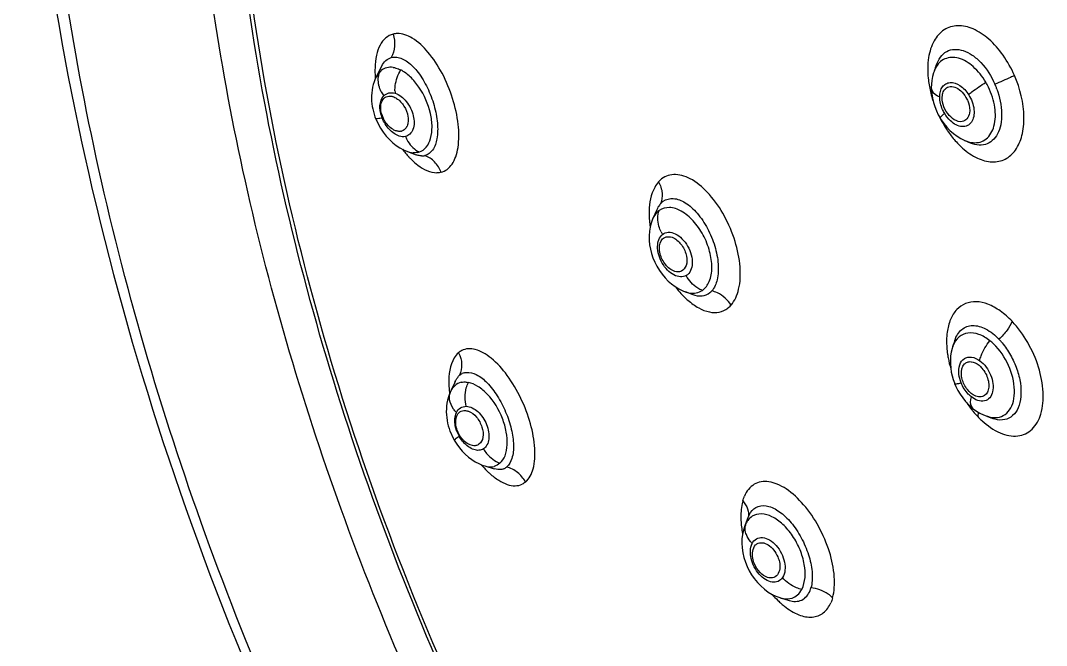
# Model space of a CAD drawing. Header units: millimetres. Extents: x 1241 to 1836, y -3 to 418.
# Drawn here: x 1621.68 to 1631.25, y 351.47 to 357.29 of the extents above; entities that cross this region are included whole.
import ezdxf

# ---------------------------------------------------------------- set-up
doc = ezdxf.new("R2010")
doc.units = ezdxf.units.MM
doc.header["$LTSCALE"] = 32.67
doc.layers.get('0').update_dxf_attribs({"linetype": 'CONTINUOUS'})
doc.layers.add('1', color=7, linetype='CONTINUOUS')

msp = doc.modelspace()

# ---------------------------------------------------------------- linework, layer by layer
at = {"color": 7, "linetype": 'Continuous'}
for p, q in [((1625.0046, 356.7848), (1624.9969, 356.7702)), ((1624.9977, 356.7707), (1624.9972, 356.7698)), ((1630.1817, 356.5674), (1630.191, 356.5278)), ((1624.9889, 356.3794), (1624.9929, 356.3697)), ((1630.2371, 356.4123), (1630.2537, 356.3831)), ((1630.447, 356.1919), (1630.4833, 356.1738)), ((1630.4821, 356.1743), (1630.4833, 356.1738)), ((1625.286, 356.0706), (1625.3661, 356.0405)), ((1627.6116, 355.5281), (1627.5726, 355.4406)), ((1627.8753, 354.7644), (1627.9466, 354.7378)), ((1627.8759, 354.7639), (1627.8766, 354.7636)), ((1630.3773, 354.2675), (1630.371, 354.2488)), ((1630.3711, 354.2485), (1630.3711, 354.2484)), ((1630.385, 354.2912), (1630.3773, 354.2675)), ((1630.3912, 354.3104), (1630.385, 354.2912)), ((1630.3891, 353.909), (1630.4015, 353.8802)), ((1625.6892, 353.8342), (1625.6889, 353.8336)), ((1625.6903, 353.8365), (1625.6892, 353.8342)), ((1630.6577, 353.6167), (1630.6842, 353.6061)), ((1630.6842, 353.6061), (1630.6843, 353.606)), ((1625.7144, 353.3951), (1625.7232, 353.3791)), ((1625.7232, 353.3791), (1625.7465, 353.3418)), ((1625.9231, 353.3289), (1625.9166, 353.3279)), ((1626.0064, 353.1399), (1626.0952, 353.1126)), ((1628.4648, 352.6642), (1628.4332, 352.5813)), ((1628.4196, 352.5402), (1628.4111, 352.5017)), ((1628.4327, 352.5803), (1628.4196, 352.5402)), ((1628.4329, 352.5807), (1628.4327, 352.5803)), ((1628.4431, 352.6036), (1628.4329, 352.5807)), ((1628.4547, 352.2012), (1628.4734, 352.1631)), ((1628.7622, 351.9109), (1628.7638, 351.9104)), ((1628.7648, 351.9105), (1628.8457, 351.8856))]:
    msp.add_line(p, q, dxfattribs=at)
for points in [[(1625.0456, 356.8669), (1625.0379, 356.8509), (1625.0267, 356.8282), (1625.0155, 356.8061), (1625.0046, 356.7848)], [(1630.1976, 356.8178), (1630.193, 356.8045), (1630.183, 356.7685), (1630.1764, 356.7335), (1630.1727, 356.6992), (1630.1717, 356.6653)], [(1630.2184, 356.876), (1630.2149, 356.8665), (1630.2091, 356.8501), (1630.2033, 356.834), (1630.1975, 356.8181)], [(1624.9755, 356.7212), (1624.967, 356.695), (1624.9605, 356.6689), (1624.9557, 356.6426), (1624.9526, 356.6163), (1624.951, 356.5904), (1624.9508, 356.5651), (1624.9518, 356.5404), (1624.9541, 356.5157), (1624.9577, 356.4912), (1624.9624, 356.467), (1624.9682, 356.4427), (1624.9751, 356.4185), (1624.9831, 356.3949), (1624.9889, 356.3794)], [(1624.9972, 356.7698), (1624.9861, 356.7472), (1624.9755, 356.7212)], [(1630.1717, 356.6653), (1630.1722, 356.6472), (1630.1754, 356.6075), (1630.1817, 356.5674)], [(1630.191, 356.5278), (1630.2034, 356.4886), (1630.2189, 356.4497), (1630.2371, 356.4123)], [(1624.9929, 356.3697), (1625.0119, 356.3285), (1625.034, 356.2887)], [(1630.2537, 356.3831), (1630.2648, 356.3655), (1630.2886, 356.3321)], [(1625.034, 356.2887), (1625.0593, 356.2505), (1625.0873, 356.2147)], [(1630.2886, 356.3321), (1630.316, 356.2989), (1630.3458, 356.2679), (1630.3778, 356.2393), (1630.4122, 356.2135), (1630.447, 356.1919)], [(1625.0873, 356.2147), (1625.1173, 356.1821), (1625.1488, 356.1529), (1625.1813, 356.1273), (1625.2145, 356.1053), (1625.2489, 356.0866), (1625.2861, 356.0706)], [(1630.4817, 356.1744), (1630.492, 356.1698), (1630.505, 356.1638), (1630.5193, 356.1571)], [(1627.5726, 355.4406), (1627.559, 355.4032), (1627.5495, 355.3664), (1627.5431, 355.3267), (1627.5402, 355.2843), (1627.5408, 355.2416), (1627.5447, 355.2006), (1627.5517, 355.1605), (1627.5619, 355.1207), (1627.5755, 355.0806), (1627.5926, 355.0404)], [(1627.5926, 355.0404), (1627.613, 355.0008), (1627.6364, 354.9622), (1627.6621, 354.9261), (1627.6895, 354.8931), (1627.7184, 354.8634), (1627.7493, 354.8366), (1627.782, 354.8126), (1627.817, 354.7913), (1627.8533, 354.7732), (1627.8766, 354.7636)], [(1630.3711, 354.2485), (1630.3668, 354.2349), (1630.3582, 354.2011), (1630.3525, 354.1654), (1630.3496, 354.1288), (1630.3497, 354.0909), (1630.3527, 354.052), (1630.3584, 354.0143), (1630.3663, 353.9788), (1630.376, 353.9451), (1630.3872, 353.9138), (1630.3891, 353.909)], [(1625.7312, 353.9268), (1625.725, 353.9126), (1625.7148, 353.8897), (1625.7047, 353.8677), (1625.6949, 353.8467), (1625.6888, 353.8342)], [(1630.4015, 353.8802), (1630.4202, 353.8431), (1630.4416, 353.8071), (1630.465, 353.7733), (1630.4906, 353.7417)], [(1625.6889, 353.8336), (1625.6786, 353.8103), (1625.6686, 353.7823), (1625.6607, 353.754), (1625.6548, 353.7258)], [(1625.6548, 353.7258), (1625.651, 353.698), (1625.6489, 353.6705), (1625.6486, 353.6432), (1625.6498, 353.6161), (1625.6523, 353.5896), (1625.6562, 353.5637), (1625.6612, 353.5382), (1625.6674, 353.5133), (1625.6746, 353.4889), (1625.683, 353.465), (1625.6925, 353.4412), (1625.703, 353.4178), (1625.7144, 353.3951)], [(1630.4906, 353.7417), (1630.5186, 353.7121), (1630.5482, 353.6853), (1630.5636, 353.6729)], [(1630.5636, 353.6729), (1630.5943, 353.6511), (1630.6254, 353.6326), (1630.6577, 353.6167)], [(1630.6841, 353.6053), (1630.6969, 353.6005), (1630.7123, 353.5945), (1630.7282, 353.5882), (1630.7323, 353.5865)], [(1625.7465, 353.3418), (1625.7706, 353.3086), (1625.7971, 353.2773), (1625.8254, 353.2483), (1625.8555, 353.222), (1625.8869, 353.1985), (1625.919, 353.1783), (1625.9514, 353.1614), (1625.9839, 353.1476), (1626.0064, 353.1399)], [(1628.4111, 352.5017), (1628.4061, 352.4612), (1628.4049, 352.4187), (1628.4076, 352.3753), (1628.4143, 352.3305), (1628.4249, 352.2846), (1628.4386, 352.2413), (1628.4547, 352.2012)], [(1628.4734, 352.1631), (1628.4951, 352.1261), (1628.5206, 352.0895), (1628.5498, 352.0537), (1628.5815, 352.0205), (1628.615, 351.9907), (1628.6504, 351.9644), (1628.6863, 351.9427), (1628.722, 351.9255), (1628.7579, 351.9123), (1628.7622, 351.9109)]]:
    msp.add_lwpolyline(points, dxfattribs=at)
for centre, radius, start, end in [((1625.8419, 356.8239), 0.8586, 178.32697, 182.2416), ((1625.1685, 356.7468), 0.154, 153.34161, 159.99963), ((1625.1404, 356.7018), 0.1581, 128.37801, 133.84061), ((1630.4488, 356.726), 0.2675, 153.60926, 159.9124), ((1625.9472, 356.8275), 0.964, 182.20991, 184.66156), ((1625.3181, 356.767), 0.3097, 206.88802, 215.03767), ((1625.4751, 356.6409), 0.3052, 180.78995, 185.22928), ((1631.236, 356.8786), 1.1011, 193.0962, 196.49354), ((1630.1355, 356.3977), 0.6311, 25.59604, 30.34157), ((1630.0993, 356.4032), 0.7282, 22.28373, 23.77931), ((1630.1188, 356.4091), 0.708, 20.15847, 22.44049), ((1631.2639, 356.8866), 1.13, 196.48075, 197.50264), ((1625.3339, 356.4965), 0.3052, 196.30323, 201.67939), ((1631.2273, 356.8771), 1.0924, 206.33656, 209.33934), ((1631.2086, 356.8665), 1.0709, 209.33527, 212.18191), ((1625.2107, 356.3371), 0.0786, 279.57914, 285.55807), ((1631.0184, 356.7188), 0.8297, 221.34835, 225.49882), ((1626.0087, 356.6748), 0.9654, 217.20455, 219.90515), ((1625.9298, 356.6085), 0.8624, 219.89183, 223.15365), ((1625.35, 356.2199), 0.1618, 263.45116, 266.11445), ((1625.3507, 356.1998), 0.1415, 283.23829, 289.18239), ((1630.9623, 356.662), 0.7499, 225.52047, 228.35626), ((1625.8604, 356.5438), 0.7676, 223.16995, 225.51532), ((1627.7545, 355.4908), 0.1424, 125.16157, 127.65776), ((1628.3134, 355.4944), 0.774, 178.28231, 182.64148), ((1628.4474, 355.5004), 0.9081, 182.62538, 186.55461), ((1628.5383, 355.5101), 0.9995, 186.51619, 188.22087), ((1627.9366, 355.4667), 0.3192, 206.86601, 211.81743), ((1628.5855, 355.4267), 1.011, 217.52897, 219.30624), ((1628.5189, 355.3714), 0.9244, 219.26934, 223.46344), ((1628.4344, 355.2915), 0.8081, 223.46747, 227.23798), ((1627.9714, 355.015), 0.2686, 249.34821, 251.4849), ((1628.3818, 355.2352), 0.7311, 227.27338, 228.85468), ((1631.1869, 354.3071), 0.8727, 184.24857, 188.2895), ((1630.6232, 354.1633), 0.266, 158.47994, 161.34391), ((1630.428, 353.9417), 0.4668, 45.77091, 51.51852), ((1630.3791, 353.9145), 0.5871, 42.09287, 43.8024), ((1630.3703, 353.9041), 0.6007, 39.74184, 42.26101), ((1625.8497, 353.8983), 0.1155, 107.7408, 118.13646), ((1626.5211, 353.9302), 0.8491, 181.44483, 185.41353), ((1626.6461, 353.9413), 0.9746, 185.36788, 187.4754), ((1625.8785, 353.7412), 0.2109, 148.67176, 153.14915), ((1631.4, 354.3342), 1.0828, 213.97678, 218.33035), ((1631.3538, 354.2983), 1.0243, 218.35943, 219.14389), ((1631.3429, 354.2894), 1.0103, 219.14503, 219.4239), ((1631.2624, 354.2269), 0.9084, 219.602, 223.61872), ((1631.202, 354.1697), 0.8252, 223.64033, 227.07437), ((1631.1787, 354.1451), 0.7913, 227.09409, 227.57689), ((1626.0494, 353.5769), 0.3234, 199.76728, 209.87707), ((1626.0781, 353.5938), 0.3567, 209.93158, 211.09184), ((1626.5699, 353.6415), 0.7708, 225.45962, 228.07929), ((1629.0666, 352.6654), 0.6709, 175.8928, 180.53015), ((1629.1687, 352.6664), 0.773, 180.53404, 184.83078), ((1628.331, 352.6904), 0.1356, 344.403, 347.30823), ((1628.6821, 352.582), 0.2323, 156.57135, 159.29197), ((1628.6694, 352.5874), 0.2183, 154.69229, 156.55948), ((1629.2794, 352.6756), 0.8841, 184.81805, 188.80164), ((1629.3551, 352.6868), 0.9606, 188.77151, 190.80956), ((1628.5604, 352.5605), 0.125, 159.84005, 169.03481), ((1628.7107, 352.6183), 0.291, 218.85623, 223.96489), ((1629.3954, 352.5599), 0.9397, 221.25501, 225.76625), ((1629.3212, 352.4841), 0.8336, 225.78434, 229.08782), ((1629.2667, 352.4213), 0.7505, 229.09637, 231.81196)]:
    msp.add_arc(centre, radius, start, end, dxfattribs=at)
for points, knots in [([(1627.98, 347.0014), (1627.2445, 348.0762), (1625.9408, 350.3358), (1624.5296, 353.9252), (1623.7202, 357.5566), (1623.5571, 361.0376), (1623.9856, 363.7393), (1624.6799, 365.6309), (1625.3433, 366.8633), (1626.1546, 367.9279), (1627.1039, 368.8086), (1628.1771, 369.4906), (1628.9601, 369.8037), (1629.3615, 369.9237)], [0, 0, 0, 0, 0.149313, 0.297754, 0.440615, 0.573927, 0.695156, 0.751168, 0.8043, 0.855006, 0.90395, 0.951969, 1, 1, 1, 1]), ([(1627.9548, 346.9846), (1627.2576, 348.005), (1626.0119, 350.1459), (1624.6276, 353.5461), (1623.7763, 357.0048), (1623.5007, 360.3638), (1623.8188, 363.472), (1624.6016, 365.7932), (1625.5279, 367.3541), (1626.3418, 368.3476), (1627.2803, 369.1738), (1627.9833, 369.6057), (1628.3473, 369.788)], [0, 0, 0, 0, 0.146252, 0.291949, 0.433066, 0.566147, 0.688836, 0.800474, 0.852683, 0.902938, 0.951816, 1, 1, 1, 1]), ([(1630.9478, 356.7784), (1630.9185, 356.8444), (1630.8504, 356.9671), (1630.7201, 357.118), (1630.5742, 357.2177), (1630.4229, 357.256), (1630.2821, 357.2146), (1630.1849, 357.0989), (1630.1368, 356.9381), (1630.1363, 356.818), (1630.1427, 356.7543)], [0, 0, 0, 0, 0.158685, 0.306021, 0.434033, 0.54164, 0.637663, 0.739361, 0.859388, 1, 1, 1, 1]), ([(1625.1515, 357.1645), (1625.1271, 357.1579), (1625.0779, 357.1317), (1625.0247, 357.0601), (1624.9924, 356.9624), (1624.9849, 356.8888), (1624.9837, 356.849)], [0, 0, 0, 0, 0.199389, 0.421274, 0.686167, 1, 1, 1, 1]), ([(1625.1515, 357.1645), (1625.1638, 357.1287), (1625.1742, 357.0528), (1625.1532, 356.9786), (1625.1354, 356.9468)], [0, 0, 0, 0, 0.509281, 1, 1, 1, 1]), ([(1625.5996, 355.8768), (1625.6197, 355.8822), (1625.6597, 355.9017), (1625.7069, 355.9537), (1625.7406, 356.025), (1625.7692, 356.1493), (1625.7657, 356.3349), (1625.7137, 356.5689), (1625.6189, 356.798), (1625.4927, 356.9923), (1625.3522, 357.1276), (1625.2386, 357.1717), (1625.1897, 357.1699)], [0, 0, 0, 0, 0.039149, 0.081396, 0.129886, 0.186079, 0.320203, 0.475, 0.635478, 0.784679, 0.90783, 1, 1, 1, 1]), ([(1630.2184, 356.8761), (1630.2358, 356.9265), (1630.2847, 357.001), (1630.3908, 357.0285), (1630.4749, 357.014), (1630.5595, 356.9698), (1630.6706, 356.8716), (1630.7334, 356.7704), (1630.7657, 356.6968)], [0, 0, 0, 0, 0.211089, 0.309928, 0.417604, 0.541188, 0.682523, 1, 1, 1, 1]), ([(1625.046, 356.8667), (1625.0555, 356.886), (1625.0794, 356.9208), (1625.1167, 356.9416), (1625.1354, 356.9468)], [0, 0, 0, 0, 0.526036, 1, 1, 1, 1]), ([(1625.1859, 356.9506), (1625.2217, 356.9458), (1625.2993, 356.9061), (1625.3956, 356.8043), (1625.4774, 356.6635), (1625.5383, 356.5037), (1625.57, 356.3428), (1625.5692, 356.1997), (1625.5338, 356.0866), (1625.4769, 356.04), (1625.4484, 356.0329)], [0, 0, 0, 0, 0.097829, 0.225646, 0.376796, 0.535781, 0.687437, 0.818514, 0.920481, 1, 1, 1, 1]), ([(1630.6802, 356.7165), (1630.6484, 356.7703), (1630.5756, 356.8613), (1630.4401, 356.9503), (1630.3148, 356.9503), (1630.2433, 356.9006), (1630.2191, 356.8647), (1630.2092, 356.8449)], [0, 0, 0, 0, 0.312371, 0.575611, 0.787335, 0.889571, 1, 1, 1, 1]), ([(1625.0309, 356.8158), (1625.0277, 356.8127), (1625.0148, 356.7992), (1625.0043, 356.7834), (1624.9975, 356.7708)], [0, 0, 0, 0, 0.238996, 1, 1, 1, 1]), ([(1625.1699, 356.6366), (1625.1696, 356.6532), (1625.1739, 356.7209), (1625.1969, 356.7874), (1625.2234, 356.8311)], [0, 0, 0, 0, 0.245024, 1, 1, 1, 1]), ([(1625.3972, 356.0662), (1625.422, 356.0749), (1625.4707, 356.11), (1625.5083, 356.198), (1625.5204, 356.3068), (1625.4979, 356.474), (1625.4267, 356.637), (1625.3188, 356.7661), (1625.2557, 356.8144), (1625.2234, 356.8311)], [0, 0, 0, 0, 0.086833, 0.186992, 0.307609, 0.445679, 0.741163, 0.879836, 1, 1, 1, 1]), ([(1625.02, 356.6857), (1625.0175, 356.6958), (1625.0108, 356.7334), (1625.0143, 356.7732), (1625.0238, 356.7994)], [0, 0, 0, 0, 0.269764, 1, 1, 1, 1]), ([(1630.464, 356.1016), (1630.5056, 356.0647), (1630.591, 356.0049), (1630.7328, 355.9639), (1630.8679, 355.9892), (1630.9684, 356.085), (1631.0269, 356.2251), (1631.0487, 356.4657), (1631.001, 356.6567), (1630.9478, 356.7784)], [0, 0, 0, 0, 0.130703, 0.241085, 0.338387, 0.438162, 0.553405, 0.68815, 1, 1, 1, 1]), ([(1630.9478, 356.7784), (1630.9359, 356.7728), (1630.8754, 356.7451), (1630.8146, 356.7182), (1630.7657, 356.6968)], [0, 0, 0, 0, 0.197211, 1, 1, 1, 1]), ([(1630.1717, 356.6653), (1630.1718, 356.657), (1630.1819, 356.6166), (1630.2215, 356.5924), (1630.2509, 356.5795)], [0, 0, 0, 0, 0.204816, 1, 1, 1, 1]), ([(1630.2509, 356.5795), (1630.2507, 356.5969), (1630.2546, 356.63), (1630.2733, 356.6737), (1630.3053, 356.7045), (1630.3643, 356.7207), (1630.4501, 356.6885), (1630.4981, 356.6338), (1630.5196, 356.6005)], [0, 0, 0, 0, 0.132747, 0.249871, 0.354708, 0.458687, 0.69888, 1, 1, 1, 1]), ([(1630.2753, 356.5969), (1630.2762, 356.6028), (1630.281, 356.6244), (1630.292, 356.645), (1630.3035, 356.6563)], [0, 0, 0, 0, 0.272937, 1, 1, 1, 1]), ([(1630.3035, 356.6563), (1630.3154, 356.668), (1630.3517, 356.6836), (1630.4116, 356.6669), (1630.4654, 356.623), (1630.4932, 356.5814), (1630.5045, 356.5581)], [0, 0, 0, 0, 0.196653, 0.421922, 0.695454, 1, 1, 1, 1]), ([(1630.7834, 356.653), (1630.8104, 356.5798), (1630.8333, 356.4669), (1630.8242, 356.3237), (1630.7947, 356.2362), (1630.7455, 356.1698), (1630.6526, 356.116), (1630.5671, 356.1345), (1630.5194, 356.1572)], [0, 0, 0, 0, 0.316924, 0.456813, 0.579187, 0.68683, 0.785352, 1, 1, 1, 1]), ([(1630.5196, 356.6005), (1630.5298, 356.6093), (1630.5812, 356.6507), (1630.6359, 356.6881), (1630.6802, 356.7165)], [0, 0, 0, 0, 0.203254, 1, 1, 1, 1]), ([(1630.5614, 356.1532), (1630.5832, 356.1514), (1630.6271, 356.1546), (1630.7092, 356.1958), (1630.7723, 356.3156), (1630.7729, 356.4897), (1630.7336, 356.6104), (1630.7047, 356.6704)], [0, 0, 0, 0, 0.102137, 0.200946, 0.417112, 0.688795, 1, 1, 1, 1]), ([(1625.0309, 356.4627), (1625.0296, 356.4753), (1625.0284, 356.5192), (1625.0424, 356.5665), (1625.0645, 356.5891)], [0, 0, 0, 0, 0.286431, 1, 1, 1, 1]), ([(1625.037, 356.4766), (1625.0369, 356.4857), (1625.0384, 356.5174), (1625.0507, 356.5503), (1625.0672, 356.5662)], [0, 0, 0, 0, 0.283475, 1, 1, 1, 1]), ([(1625.0645, 356.5892), (1625.0773, 356.6022), (1625.1123, 356.6225), (1625.1523, 356.6189), (1625.1711, 356.613)], [0, 0, 0, 0, 0.480952, 1, 1, 1, 1]), ([(1625.1398, 356.585), (1625.1435, 356.5842), (1625.1592, 356.58), (1625.1739, 356.5727), (1625.1843, 356.566)], [0, 0, 0, 0, 0.234864, 1, 1, 1, 1]), ([(1625.1711, 356.613), (1625.2123, 356.6002), (1625.2879, 356.5375), (1625.3394, 356.4315), (1625.3511, 356.3394), (1625.3423, 356.2789), (1625.3142, 356.2313), (1625.2832, 356.2148), (1625.2677, 356.2111)], [0, 0, 0, 0, 0.25625, 0.547795, 0.683284, 0.802722, 0.905288, 1, 1, 1, 1]), ([(1625.1843, 356.566), (1625.2124, 356.5482), (1625.2599, 356.4959), (1625.2915, 356.4157), (1625.2947, 356.3505), (1625.2854, 356.3088), (1625.2644, 356.2763), (1625.2427, 356.2644), (1625.2317, 356.2613)], [0, 0, 0, 0, 0.273588, 0.560573, 0.690927, 0.805886, 0.906294, 1, 1, 1, 1]), ([(1630.2967, 356.4245), (1630.2894, 356.4366), (1630.2647, 356.4848), (1630.2512, 356.5394), (1630.2509, 356.5795)], [0, 0, 0, 0, 0.260446, 1, 1, 1, 1]), ([(1630.4605, 356.3497), (1630.4099, 356.3414), (1630.3266, 356.4051), (1630.2789, 356.5044), (1630.2707, 356.568), (1630.2753, 356.5969)], [0, 0, 0, 0, 0.455184, 0.740491, 1, 1, 1, 1]), ([(1630.5196, 356.6005), (1630.5464, 356.559), (1630.5727, 356.4892), (1630.5711, 356.3984), (1630.5509, 356.3434), (1630.5105, 356.3069), (1630.4563, 356.2988), (1630.3998, 356.3171), (1630.3663, 356.3423), (1630.3501, 356.3576)], [0, 0, 0, 0, 0.30041, 0.433018, 0.547015, 0.647213, 0.748577, 0.86467, 1, 1, 1, 1]), ([(1630.5045, 356.5581), (1630.5097, 356.5475), (1630.5262, 356.5067), (1630.5329, 356.4609), (1630.5278, 356.429)], [0, 0, 0, 0, 0.267949, 1, 1, 1, 1]), ([(1625.0794, 356.3471), (1625.073, 356.3571), (1625.0506, 356.3969), (1625.0377, 356.4428), (1625.037, 356.4766)], [0, 0, 0, 0, 0.259336, 1, 1, 1, 1]), ([(1625.0504, 356.3837), (1625.0362, 356.3803), (1625.0172, 356.3763), (1624.9971, 356.375), (1624.9898, 356.3774), (1624.9889, 356.3794)], [0, 0, 0, 0, 0.69405, 0.896573, 1, 1, 1, 1]), ([(1625.2677, 356.2111), (1625.2485, 356.2065), (1625.2092, 356.2105), (1625.159, 356.238), (1625.0989, 356.2902), (1625.0659, 356.3446), (1625.0504, 356.3837)], [0, 0, 0, 0, 0.199705, 0.376731, 0.573897, 1, 1, 1, 1]), ([(1625.1903, 356.2605), (1625.1801, 356.2626), (1625.1351, 356.2796), (1625.0997, 356.316), (1625.0794, 356.3471)], [0, 0, 0, 0, 0.220345, 1, 1, 1, 1]), ([(1630.2537, 356.3831), (1630.2528, 356.3846), (1630.2567, 356.3909), (1630.2645, 356.3985), (1630.2789, 356.411), (1630.2902, 356.4196), (1630.2967, 356.4245)], [0, 0, 0, 0, 0.087236, 0.286171, 0.596451, 1, 1, 1, 1]), ([(1630.5278, 356.429), (1630.5248, 356.4097), (1630.5118, 356.3731), (1630.4773, 356.3525), (1630.4605, 356.3497)], [0, 0, 0, 0, 0.53437, 1, 1, 1, 1]), ([(1630.3022, 356.2961), (1630.3093, 356.2848), (1630.3379, 356.2412), (1630.3699, 356.1998), (1630.3956, 356.1706)], [0, 0, 0, 0, 0.255586, 1, 1, 1, 1]), ([(1625.2677, 356.2111), (1625.2741, 356.1949), (1625.3028, 356.136), (1625.3531, 356.0855), (1625.3972, 356.0662)], [0, 0, 0, 0, 0.266257, 1, 1, 1, 1]), ([(1630.4833, 356.174), (1630.4898, 356.1711), (1630.5149, 356.1612), (1630.5416, 356.1549), (1630.5614, 356.1532)], [0, 0, 0, 0, 0.263294, 1, 1, 1, 1]), ([(1625.3226, 355.9962), (1625.3419, 355.9772), (1625.4091, 355.9178), (1625.4973, 355.8725), (1625.561, 355.8719)], [0, 0, 0, 0, 0.298171, 1, 1, 1, 1]), ([(1625.417, 356.0298), (1625.4129, 356.03), (1625.3956, 356.0314), (1625.3786, 356.0361), (1625.3662, 356.0407)], [0, 0, 0, 0, 0.236762, 1, 1, 1, 1]), ([(1625.5996, 355.8768), (1625.5866, 355.9126), (1625.547, 355.9782), (1625.4826, 356.0211), (1625.4484, 356.0329)], [0, 0, 0, 0, 0.513256, 1, 1, 1, 1]), ([(1627.6269, 355.7868), (1627.6134, 355.7712), (1627.5598, 355.6913), (1627.5421, 355.5923), (1627.5398, 355.5176)], [0, 0, 0, 0, 0.216377, 1, 1, 1, 1]), ([(1627.6269, 355.7868), (1627.6453, 355.7552), (1627.6697, 355.6871), (1627.6599, 355.6141), (1627.6463, 355.5836)], [0, 0, 0, 0, 0.522444, 1, 1, 1, 1]), ([(1628.3042, 354.6381), (1628.34, 354.6796), (1628.39, 354.7996), (1628.3959, 355.007), (1628.3481, 355.2398), (1628.2514, 355.4697), (1628.1172, 355.666), (1627.9817, 355.7899), (1627.8681, 355.8439), (1627.79, 355.8597), (1627.717, 355.8511), (1627.6749, 355.829), (1627.6568, 355.8151)], [0, 0, 0, 0, 0.100949, 0.228818, 0.378004, 0.535258, 0.684869, 0.813212, 0.867161, 0.914707, 0.957919, 1, 1, 1, 1]), ([(1627.6461, 355.5837), (1627.6427, 355.5798), (1627.6289, 355.5628), (1627.6182, 355.5434), (1627.6116, 355.5281)], [0, 0, 0, 0, 0.237448, 1, 1, 1, 1]), ([(1627.6724, 355.6073), (1627.6988, 355.6258), (1627.7746, 355.6435), (1627.8899, 355.5939), (1627.9971, 355.4933), (1628.0909, 355.354), (1628.1571, 355.1923), (1628.1896, 355.0292), (1628.1839, 354.8846), (1628.1496, 354.8003), (1628.1241, 354.7715)], [0, 0, 0, 0, 0.084498, 0.186691, 0.316469, 0.46655, 0.623539, 0.772095, 0.899226, 1, 1, 1, 1]), ([(1627.6111, 355.5), (1627.6073, 355.496), (1627.5923, 355.4788), (1627.5806, 355.4589), (1627.5737, 355.443)], [0, 0, 0, 0, 0.239924, 1, 1, 1, 1]), ([(1627.6519, 355.3225), (1627.6436, 355.3388), (1627.6182, 355.4012), (1627.6162, 355.4757), (1627.6352, 355.521)], [0, 0, 0, 0, 0.271767, 1, 1, 1, 1]), ([(1628.0369, 354.7761), (1628.0654, 354.7963), (1628.1138, 354.864), (1628.132, 354.9951), (1628.1097, 355.1444), (1628.0496, 355.294), (1627.9594, 355.4236), (1627.852, 355.5157), (1627.7366, 355.5594), (1627.6618, 355.5398), (1627.6352, 355.521)], [0, 0, 0, 0, 0.097957, 0.219636, 0.362455, 0.516798, 0.667423, 0.800389, 0.908842, 1, 1, 1, 1]), ([(1627.8855, 354.9135), (1627.8695, 354.9048), (1627.8284, 354.8972), (1627.7657, 354.9182), (1627.7077, 354.965), (1627.6593, 355.0299), (1627.6278, 355.1061), (1627.6115, 355.1986), (1627.6339, 355.2728), (1627.6654, 355.2984)], [0, 0, 0, 0, 0.098101, 0.211385, 0.345153, 0.492495, 0.642159, 0.781992, 1, 1, 1, 1]), ([(1627.6654, 355.2984), (1627.6803, 355.3103), (1627.7222, 355.324), (1627.7894, 355.306), (1627.8512, 355.2582), (1627.9031, 355.1903), (1627.9352, 355.1091), (1627.9505, 355.0129), (1627.9219, 354.934), (1627.8855, 354.9135)], [0, 0, 0, 0, 0.09808, 0.210041, 0.3441, 0.49337, 0.64513, 0.785638, 1, 1, 1, 1]), ([(1627.6397, 355.1318), (1627.6374, 355.1441), (1627.6328, 355.1863), (1627.644, 355.2342), (1627.6657, 355.2555)], [0, 0, 0, 0, 0.290995, 1, 1, 1, 1]), ([(1627.7125, 355.2767), (1627.7309, 355.2782), (1627.7848, 355.2638), (1627.8518, 355.1981), (1627.8817, 355.1303), (1627.8886, 355.0935)], [0, 0, 0, 0, 0.204695, 0.585684, 1, 1, 1, 1]), ([(1627.8224, 354.9493), (1627.804, 354.9463), (1627.748, 354.9579), (1627.6781, 355.0244), (1627.6469, 355.0938), (1627.6397, 355.1318)], [0, 0, 0, 0, 0.201906, 0.582102, 1, 1, 1, 1]), ([(1627.8886, 355.0935), (1627.894, 355.0651), (1627.8963, 355.0114), (1627.8622, 354.9647), (1627.8418, 354.9553)], [0, 0, 0, 0, 0.562304, 1, 1, 1, 1]), ([(1628.0369, 354.7761), (1628.0216, 354.7816), (1627.9593, 354.812), (1627.9105, 354.867), (1627.8855, 354.9135)], [0, 0, 0, 0, 0.234628, 1, 1, 1, 1]), ([(1627.8861, 354.7603), (1627.894, 354.7577), (1627.9242, 354.7491), (1627.9568, 354.7476), (1627.9794, 354.752)], [0, 0, 0, 0, 0.267578, 1, 1, 1, 1]), ([(1627.9466, 354.7378), (1627.9742, 354.7274), (1628.0317, 354.7164), (1628.0873, 354.7388), (1628.1078, 354.7557)], [0, 0, 0, 0, 0.526506, 1, 1, 1, 1]), ([(1628.3042, 354.6381), (1628.2744, 354.6871), (1628.2137, 354.7416), (1628.142, 354.7672), (1628.1241, 354.7715)], [0, 0, 0, 0, 0.756033, 1, 1, 1, 1]), ([(1627.9008, 354.6847), (1627.9322, 354.6573), (1627.9951, 354.6112), (1628.0966, 354.57), (1628.1944, 354.567), (1628.2507, 354.5927), (1628.274, 354.6098)], [0, 0, 0, 0, 0.304694, 0.564844, 0.789043, 1, 1, 1, 1]), ([(1630.9253, 354.4878), (1630.8913, 354.523), (1630.8217, 354.5848), (1630.7079, 354.6499), (1630.5946, 354.677), (1630.4889, 354.6606), (1630.4024, 354.5998), (1630.3436, 354.5031), (1630.3141, 354.3798), (1630.3131, 354.2899), (1630.3166, 354.2424)], [0, 0, 0, 0, 0.152458, 0.287454, 0.40405, 0.507904, 0.61006, 0.722349, 0.852028, 1, 1, 1, 1]), ([(1630.3912, 354.3104), (1630.4033, 354.3483), (1630.4348, 354.4018), (1630.5015, 354.4414), (1630.5803, 354.4561), (1630.693, 354.4195), (1630.7667, 354.3586), (1630.8029, 354.3208)], [0, 0, 0, 0, 0.233397, 0.338699, 0.446526, 0.693625, 1, 1, 1, 1]), ([(1630.6449, 353.561), (1630.6952, 353.515), (1630.797, 353.4417), (1630.9492, 353.4069), (1631.0521, 353.436), (1631.1391, 353.4967), (1631.2108, 353.6341), (1631.2232, 353.8385), (1631.1795, 354.0675), (1631.0794, 354.2927), (1630.9817, 354.4287), (1630.9253, 354.4878)], [0, 0, 0, 0, 0.126199, 0.228666, 0.274543, 0.320234, 0.421456, 0.547262, 0.69348, 0.848906, 1, 1, 1, 1]), ([(1630.9253, 354.4878), (1630.9142, 354.4579), (1630.8775, 354.3978), (1630.8306, 354.3463), (1630.8029, 354.3208)], [0, 0, 0, 0, 0.458515, 1, 1, 1, 1]), ([(1630.7185, 354.3072), (1630.6871, 354.3319), (1630.6228, 354.3699), (1630.5165, 354.389), (1630.4229, 354.3473), (1630.3877, 354.2913), (1630.3757, 354.2609)], [0, 0, 0, 0, 0.29319, 0.53915, 0.760393, 1, 1, 1, 1]), ([(1626.387, 352.9899), (1626.4225, 353.0208), (1626.4741, 353.1267), (1626.4809, 353.3166), (1626.4391, 353.5404), (1626.3511, 353.7713), (1626.2284, 353.9797), (1626.1037, 354.1214), (1625.997, 354.1957), (1625.9238, 354.2274), (1625.8541, 354.2361), (1625.8114, 354.2245), (1625.7934, 354.2151)], [0, 0, 0, 0, 0.089018, 0.208987, 0.35615, 0.516769, 0.674193, 0.811923, 0.869528, 0.91902, 0.961501, 1, 1, 1, 1]), ([(1630.6235, 354.1207), (1630.6266, 354.1361), (1630.6464, 354.2036), (1630.6838, 354.2652), (1630.7185, 354.3072)], [0, 0, 0, 0, 0.223441, 1, 1, 1, 1]), ([(1630.7688, 353.5904), (1630.7945, 353.5909), (1630.8473, 353.6039), (1630.9081, 353.6622), (1630.9434, 353.7468), (1630.9548, 353.891), (1630.9046, 354.0842), (1630.812, 354.22), (1630.7537, 354.2762)], [0, 0, 0, 0, 0.093321, 0.187642, 0.294761, 0.418818, 0.706119, 1, 1, 1, 1]), ([(1630.8322, 354.2881), (1630.862, 354.2524), (1630.9144, 354.1735), (1630.9721, 354.0458), (1631.0068, 353.9147), (1631.0109, 353.7912), (1630.9913, 353.6843), (1630.9374, 353.6044), (1630.8563, 353.5627), (1630.7966, 353.5673), (1630.7679, 353.5747)], [0, 0, 0, 0, 0.152997, 0.309411, 0.459791, 0.596095, 0.713405, 0.811751, 0.902445, 1, 1, 1, 1]), ([(1625.7626, 354.1941), (1625.747, 354.1805), (1625.682, 354.0999), (1625.6704, 353.9898), (1625.6723, 353.9088)], [0, 0, 0, 0, 0.203553, 1, 1, 1, 1]), ([(1625.7626, 354.1941), (1625.7794, 354.1613), (1625.8, 354.0901), (1625.7873, 354.0163), (1625.7728, 353.9846)], [0, 0, 0, 0, 0.514678, 1, 1, 1, 1]), ([(1630.3233, 354.1813), (1630.325, 354.1699), (1630.3326, 354.1235), (1630.3436, 354.0777), (1630.3536, 354.0436)], [0, 0, 0, 0, 0.244659, 1, 1, 1, 1]), ([(1630.4299, 353.9947), (1630.4268, 354.0239), (1630.4283, 354.0786), (1630.4737, 354.1475), (1630.5539, 354.1613), (1630.601, 354.1369), (1630.6235, 354.1207)], [0, 0, 0, 0, 0.283208, 0.512475, 0.732355, 1, 1, 1, 1]), ([(1630.4594, 353.9495), (1630.4558, 353.9633), (1630.4473, 354.0102), (1630.457, 354.0659), (1630.4812, 354.0901)], [0, 0, 0, 0, 0.293543, 1, 1, 1, 1]), ([(1630.4812, 354.0901), (1630.4889, 354.0978), (1630.5085, 354.1104), (1630.5593, 354.1151), (1630.5959, 354.0952), (1630.617, 354.0781)], [0, 0, 0, 0, 0.22179, 0.451619, 1, 1, 1, 1]), ([(1630.6235, 354.1207), (1630.6687, 354.0884), (1630.7206, 354.0157), (1630.7497, 353.9105), (1630.7492, 353.8352), (1630.7229, 353.7735), (1630.6483, 353.7261), (1630.5797, 353.7563), (1630.5458, 353.7826)], [0, 0, 0, 0, 0.291187, 0.438191, 0.568868, 0.678228, 0.775414, 1, 1, 1, 1]), ([(1630.617, 354.0781), (1630.6268, 354.0701), (1630.6646, 354.0331), (1630.6903, 353.9842), (1630.7006, 353.9456)], [0, 0, 0, 0, 0.240416, 1, 1, 1, 1]), ([(1625.7317, 353.9264), (1625.7343, 353.9322), (1625.7448, 353.9536), (1625.7596, 353.9731), (1625.7728, 353.9846)], [0, 0, 0, 0, 0.267933, 1, 1, 1, 1]), ([(1625.8357, 354.0121), (1625.8672, 354.0151), (1625.9424, 353.9929), (1626.0395, 353.9114), (1626.1298, 353.7902), (1626.2061, 353.6443), (1626.258, 353.489), (1626.2807, 353.3415), (1626.2701, 353.2178), (1626.2351, 353.1491), (1626.2112, 353.129)], [0, 0, 0, 0, 0.087695, 0.204465, 0.347441, 0.503462, 0.658685, 0.799187, 0.913565, 1, 1, 1, 1]), ([(1630.6382, 353.7842), (1630.6209, 353.7814), (1630.5688, 353.7911), (1630.5009, 353.8508), (1630.4688, 353.9142), (1630.4594, 353.9495)], [0, 0, 0, 0, 0.201853, 0.578381, 1, 1, 1, 1]), ([(1630.7006, 353.9456), (1630.7056, 353.9267), (1630.7107, 353.8901), (1630.7035, 353.8386), (1630.6784, 353.799), (1630.6515, 353.7863), (1630.6382, 353.7842)], [0, 0, 0, 0, 0.302401, 0.566561, 0.791054, 1, 1, 1, 1]), ([(1625.8341, 353.6953), (1625.8197, 353.7509), (1625.8203, 353.8312), (1625.8465, 353.9025), (1625.8544, 353.9189)], [0, 0, 0, 0, 0.758237, 1, 1, 1, 1]), ([(1626.1493, 353.1653), (1626.1704, 353.1839), (1626.2054, 353.2389), (1626.2208, 353.3416), (1626.2117, 353.4603), (1626.1626, 353.6262), (1626.0723, 353.7771), (1625.9514, 353.8815), (1625.8858, 353.9123), (1625.8544, 353.9189)], [0, 0, 0, 0, 0.092415, 0.204125, 0.335426, 0.479725, 0.768517, 0.894944, 1, 1, 1, 1]), ([(1630.3891, 353.909), (1630.3899, 353.9071), (1630.3971, 353.905), (1630.4169, 353.9067), (1630.436, 353.9108), (1630.4501, 353.9145)], [0, 0, 0, 0, 0.099434, 0.299963, 1, 1, 1, 1]), ([(1630.5458, 353.7826), (1630.5355, 353.7905), (1630.4953, 353.8279), (1630.4657, 353.8759), (1630.4501, 353.9145)], [0, 0, 0, 0, 0.238296, 1, 1, 1, 1]), ([(1625.7169, 353.6697), (1625.6986, 353.6955), (1625.6721, 353.7502), (1625.6787, 353.8124), (1625.6903, 353.8365)], [0, 0, 0, 0, 0.542706, 1, 1, 1, 1]), ([(1630.5636, 353.6729), (1630.5575, 353.6776), (1630.5329, 353.7089), (1630.5384, 353.7528), (1630.5458, 353.7826)], [0, 0, 0, 0, 0.20129, 1, 1, 1, 1]), ([(1625.7435, 353.6375), (1625.7521, 353.6545), (1625.7768, 353.6855), (1625.8157, 353.6958), (1625.8341, 353.6953)], [0, 0, 0, 0, 0.508735, 1, 1, 1, 1]), ([(1625.8114, 353.6561), (1625.8221, 353.6571), (1625.837, 353.6553), (1625.851, 353.6509), (1625.8546, 353.6496)], [0, 0, 0, 0, 0.734119, 1, 1, 1, 1]), ([(1625.8341, 353.6953), (1625.8734, 353.6942), (1625.9345, 353.6601), (1625.9906, 353.5926), (1626.026, 353.5281), (1626.0455, 353.4592), (1626.0484, 353.3934), (1626.0331, 353.3364), (1626.0085, 353.3084), (1625.9947, 353.2993)], [0, 0, 0, 0, 0.231391, 0.37237, 0.518782, 0.660636, 0.790312, 0.902578, 1, 1, 1, 1]), ([(1625.7451, 353.4675), (1625.7396, 353.4827), (1625.7243, 353.5376), (1625.7249, 353.6007), (1625.7435, 353.6375)], [0, 0, 0, 0, 0.281964, 1, 1, 1, 1]), ([(1625.7504, 353.4724), (1625.7447, 353.488), (1625.7304, 353.541), (1625.7378, 353.6081), (1625.7662, 353.6354)], [0, 0, 0, 0, 0.296765, 1, 1, 1, 1]), ([(1625.8546, 353.6496), (1625.8838, 353.639), (1625.9236, 353.6066), (1625.9613, 353.5519), (1625.9882, 353.4897), (1626.0001, 353.4138), (1625.9736, 353.3559), (1625.9534, 353.3415)], [0, 0, 0, 0, 0.251496, 0.394244, 0.538187, 0.798686, 1, 1, 1, 1]), ([(1630.6048, 353.6002), (1630.606, 353.6037), (1630.6102, 353.6166), (1630.6129, 353.6301), (1630.6135, 353.64)], [0, 0, 0, 0, 0.269238, 1, 1, 1, 1]), ([(1630.6843, 353.606), (1630.6915, 353.6034), (1630.7188, 353.5945), (1630.7477, 353.5899), (1630.7688, 353.5904)], [0, 0, 0, 0, 0.264551, 1, 1, 1, 1]), ([(1625.8151, 353.372), (1625.808, 353.3787), (1625.7809, 353.4082), (1625.7607, 353.4439), (1625.7504, 353.4724)], [0, 0, 0, 0, 0.24298, 1, 1, 1, 1]), ([(1625.769, 353.4158), (1625.7623, 353.4113), (1625.7509, 353.4035), (1625.7354, 353.3922), (1625.728, 353.3856), (1625.7225, 353.3804), (1625.7232, 353.3791)], [0, 0, 0, 0, 0.406461, 0.720627, 0.921155, 1, 1, 1, 1]), ([(1625.9166, 353.3279), (1625.9084, 353.3272), (1625.8705, 353.33), (1625.8363, 353.3518), (1625.8151, 353.372)], [0, 0, 0, 0, 0.219805, 1, 1, 1, 1]), ([(1625.9947, 353.2993), (1625.9825, 353.2912), (1625.9516, 353.281), (1625.9016, 353.2907), (1625.8518, 353.3174), (1625.8225, 353.3447), (1625.8086, 353.3604)], [0, 0, 0, 0, 0.207398, 0.438116, 0.702825, 1, 1, 1, 1]), ([(1625.9947, 353.2993), (1626.0036, 353.2839), (1626.0425, 353.227), (1626.101, 353.1821), (1626.1493, 353.1653)], [0, 0, 0, 0, 0.2579, 1, 1, 1, 1]), ([(1626.0068, 353.1398), (1626.0144, 353.1375), (1626.0426, 353.1304), (1626.0731, 353.13), (1626.0937, 353.1354)], [0, 0, 0, 0, 0.270585, 1, 1, 1, 1]), ([(1626.1855, 353.1133), (1626.1789, 353.1106), (1626.1495, 353.1019), (1626.1176, 353.1059), (1626.0953, 353.1127)], [0, 0, 0, 0, 0.233963, 1, 1, 1, 1]), ([(1626.387, 352.9899), (1626.3688, 353.024), (1626.3185, 353.0845), (1626.2479, 353.12), (1626.2112, 353.129)], [0, 0, 0, 0, 0.505932, 1, 1, 1, 1]), ([(1626.0549, 353.068), (1626.0805, 353.045), (1626.1312, 353.0055), (1626.2111, 352.9649), (1626.2878, 352.95), (1626.3355, 352.9601), (1626.3557, 352.9693)], [0, 0, 0, 0, 0.30987, 0.575442, 0.800279, 1, 1, 1, 1]), ([(1629.2514, 351.91), (1629.2684, 351.9734), (1629.2756, 352.1207), (1629.2277, 352.3466), (1629.1295, 352.5748), (1628.994, 352.7761), (1628.8558, 352.9062), (1628.7406, 352.9709), (1628.6607, 352.9951), (1628.5855, 352.9958), (1628.4947, 352.9636), (1628.4485, 352.9023), (1628.4296, 352.8586)], [0, 0, 0, 0, 0.121952, 0.268139, 0.426281, 0.580685, 0.716251, 0.774168, 0.82487, 0.869714, 0.911533, 1, 1, 1, 1]), ([(1628.4137, 352.813), (1628.4117, 352.8053), (1628.4038, 352.7725), (1628.3993, 352.739), (1628.3974, 352.7135)], [0, 0, 0, 0, 0.237944, 1, 1, 1, 1]), ([(1628.4137, 352.813), (1628.4334, 352.7917), (1628.4645, 352.7441), (1628.469, 352.686), (1628.4633, 352.6606)], [0, 0, 0, 0, 0.526024, 1, 1, 1, 1]), ([(1628.4856, 352.7049), (1628.5028, 352.7307), (1628.5562, 352.7761), (1628.6692, 352.7686), (1628.7789, 352.7026), (1628.8849, 352.5947), (1628.9735, 352.4535), (1629.037, 352.2974), (1629.0662, 352.1446), (1629.0614, 352.0454), (1629.0494, 352.0027)], [0, 0, 0, 0, 0.084004, 0.173067, 0.286766, 0.425528, 0.580128, 0.73624, 0.879682, 1, 1, 1, 1]), ([(1628.9641, 351.9881), (1628.9994, 352.0576), (1629.0021, 352.1945), (1628.9512, 352.3609), (1628.8832, 352.489), (1628.7946, 352.5951), (1628.6952, 352.6683), (1628.5929, 352.7009), (1628.5271, 352.6859), (1628.5023, 352.6706)], [0, 0, 0, 0, 0.239083, 0.385529, 0.536304, 0.679931, 0.806188, 0.910658, 1, 1, 1, 1]), ([(1628.4469, 352.4993), (1628.4441, 352.5065), (1628.4354, 352.5339), (1628.4337, 352.5637), (1628.4378, 352.5843)], [0, 0, 0, 0, 0.269042, 1, 1, 1, 1]), ([(1628.7842, 352.0987), (1628.7739, 352.0837), (1628.7442, 352.0582), (1628.6827, 352.0525), (1628.6207, 352.0795), (1628.5635, 352.1292), (1628.518, 352.1973), (1628.4812, 352.2924), (1628.4809, 352.3742), (1628.5013, 352.4163)], [0, 0, 0, 0, 0.097477, 0.197213, 0.314606, 0.451259, 0.600065, 0.748982, 1, 1, 1, 1]), ([(1628.5013, 352.4163), (1628.51, 352.4339), (1628.5377, 352.4655), (1628.6026, 352.4775), (1628.6688, 352.4509), (1628.7297, 352.399), (1628.7769, 352.3259), (1628.8131, 352.2264), (1628.811, 352.1385), (1628.7842, 352.0987)], [0, 0, 0, 0, 0.100645, 0.199793, 0.316409, 0.453793, 0.604334, 0.754079, 1, 1, 1, 1]), ([(1628.5462, 352.4131), (1628.5602, 352.4218), (1628.5987, 352.4289), (1628.6552, 352.405), (1628.7054, 352.3576), (1628.7307, 352.3153), (1628.7404, 352.292)], [0, 0, 0, 0, 0.194989, 0.426481, 0.701661, 1, 1, 1, 1]), ([(1628.5228, 352.2276), (1628.5158, 352.244), (1628.498, 352.3001), (1628.5033, 352.3733), (1628.5335, 352.403)], [0, 0, 0, 0, 0.297075, 1, 1, 1, 1]), ([(1628.691, 352.0967), (1628.676, 352.094), (1628.6312, 352.0998), (1628.5683, 352.1463), (1628.5352, 352.1979), (1628.5228, 352.2276)], [0, 0, 0, 0, 0.202576, 0.57292, 1, 1, 1, 1]), ([(1628.7404, 352.292), (1628.7469, 352.2767), (1628.764, 352.2233), (1628.7617, 352.1566), (1628.7369, 352.1247)], [0, 0, 0, 0, 0.291086, 1, 1, 1, 1]), ([(1628.9641, 351.9881), (1628.9472, 351.9919), (1628.8793, 352.0135), (1628.8187, 352.0574), (1628.7842, 352.0987)], [0, 0, 0, 0, 0.243679, 1, 1, 1, 1]), ([(1628.8462, 351.8856), (1628.8836, 351.8742), (1628.9717, 351.8717), (1629.0263, 351.9413), (1629.0409, 351.9774)], [0, 0, 0, 0, 0.501159, 1, 1, 1, 1]), ([(1628.8727, 351.9075), (1628.8918, 351.9133), (1628.929, 351.9349), (1628.9539, 351.9692), (1628.9641, 351.9881)], [0, 0, 0, 0, 0.481412, 1, 1, 1, 1]), ([(1629.2514, 351.91), (1629.2391, 351.9229), (1629.1817, 351.9716), (1629.1063, 351.9978), (1629.0494, 352.0027)], [0, 0, 0, 0, 0.237335, 1, 1, 1, 1]), ([(1628.7638, 351.9104), (1628.7733, 351.9076), (1628.8088, 351.8992), (1628.8472, 351.8997), (1628.8727, 351.9075)], [0, 0, 0, 0, 0.270858, 1, 1, 1, 1]), ([(1628.8027, 351.8314), (1628.8436, 351.7993), (1628.924, 351.7485), (1629.0561, 351.7183), (1629.1741, 351.7616), (1629.219, 351.8282), (1629.2353, 351.8642)], [0, 0, 0, 0, 0.305433, 0.552839, 0.767726, 1, 1, 1, 1])]:
    msp.add_open_spline(points, degree=3, knots=knots, dxfattribs=at)
for points in [[(1625.1897, 357.1699), (1625.1768, 357.1695), (1625.164, 357.1677), (1625.1515, 357.1645)], [(1625.1354, 356.9468), (1625.1444, 356.9492), (1625.1538, 356.9507), (1625.1631, 356.9512)], [(1625.1631, 356.9512), (1625.1707, 356.9516), (1625.1783, 356.9513), (1625.1859, 356.9506)], [(1625.0935, 356.8515), (1625.075, 356.8467), (1625.0573, 356.8376), (1625.0423, 356.8258)], [(1625.1525, 356.8544), (1625.133, 356.8571), (1625.1126, 356.8564), (1625.0935, 356.8515)], [(1625.1523, 356.8545), (1625.1614, 356.8533), (1625.1703, 356.8513), (1625.179, 356.8488)], [(1625.179, 356.8488), (1625.1943, 356.8443), (1625.2092, 356.8381), (1625.2234, 356.8308)], [(1630.1427, 356.7543), (1630.1469, 356.7122), (1630.154, 356.6703), (1630.1636, 356.6291)], [(1625.0419, 356.6269), (1625.0324, 356.6456), (1625.0249, 356.6654), (1625.02, 356.6857)], [(1625.0672, 356.5662), (1625.0789, 356.5775), (1625.0953, 356.5848), (1625.1114, 356.5865)], [(1625.1114, 356.5865), (1625.1208, 356.5876), (1625.1305, 356.5869), (1625.1398, 356.585)], [(1625.0411, 356.4108), (1625.0361, 356.4277), (1625.0326, 356.4452), (1625.0309, 356.4627)], [(1630.3501, 356.3576), (1630.3294, 356.3773), (1630.3115, 356.4001), (1630.2967, 356.4245)], [(1625.2237, 356.2595), (1625.2127, 356.2577), (1625.2012, 356.2582), (1625.1903, 356.2605)], [(1625.2861, 356.0706), (1625.3007, 356.0652), (1625.3161, 356.0611), (1625.3316, 356.0594)], [(1625.3831, 356.062), (1625.3688, 356.0587), (1625.3538, 356.0575), (1625.3391, 356.0585)], [(1625.417, 356.0297), (1625.4275, 356.0293), (1625.4382, 356.0304), (1625.4484, 356.0329)], [(1625.5996, 355.8768), (1625.587, 355.8736), (1625.574, 355.872), (1625.561, 355.8719)], [(1627.6269, 355.7868), (1627.6359, 355.7971), (1627.6459, 355.8067), (1627.6568, 355.8151)], [(1627.6673, 355.6037), (1627.6596, 355.5977), (1627.6525, 355.591), (1627.6461, 355.5837)], [(1627.6352, 355.521), (1627.6265, 355.5148), (1627.6184, 355.5077), (1627.6111, 355.5)], [(1627.6657, 355.2555), (1627.6779, 355.2675), (1627.6954, 355.2754), (1627.7125, 355.2767)], [(1627.8418, 354.9553), (1627.8357, 354.9524), (1627.8291, 354.9504), (1627.8224, 354.9493)], [(1627.9794, 354.752), (1627.9998, 354.756), (1628.0197, 354.7645), (1628.0369, 354.7761)], [(1628.1078, 354.7557), (1628.1136, 354.7605), (1628.1191, 354.7659), (1628.1241, 354.7715)], [(1628.3042, 354.6381), (1628.2951, 354.6278), (1628.285, 354.6181), (1628.274, 354.6098)], [(1625.7934, 354.2151), (1625.7824, 354.2094), (1625.772, 354.2022), (1625.7626, 354.1941)], [(1625.7728, 353.9846), (1625.7797, 353.9905), (1625.7873, 353.9958), (1625.7953, 354.0001)], [(1625.8145, 354.0082), (1625.8214, 354.0102), (1625.8286, 354.0115), (1625.8357, 354.0121)], [(1630.4501, 353.9145), (1630.4398, 353.9401), (1630.4329, 353.9673), (1630.4299, 353.9947)], [(1625.7269, 353.8864), (1625.7158, 353.8761), (1625.7063, 353.8639), (1625.6984, 353.8509)], [(1625.7886, 353.9192), (1625.7659, 353.9142), (1625.744, 353.9023), (1625.7269, 353.8864)], [(1625.7884, 353.9193), (1625.7964, 353.9211), (1625.8045, 353.9221), (1625.8126, 353.9225)], [(1625.8126, 353.9225), (1625.8266, 353.9229), (1625.8407, 353.9215), (1625.8544, 353.9186)], [(1625.7435, 353.6375), (1625.7339, 353.6476), (1625.7249, 353.6583), (1625.7169, 353.6697)], [(1625.7662, 353.6354), (1625.7719, 353.6409), (1625.7786, 353.6456), (1625.7858, 353.6491)], [(1625.7858, 353.6491), (1625.7938, 353.6529), (1625.8026, 353.6553), (1625.8114, 353.6561)], [(1630.7679, 353.5747), (1630.7559, 353.5779), (1630.7441, 353.5819), (1630.7326, 353.5866)], [(1625.8086, 353.3604), (1625.7952, 353.3756), (1625.7832, 353.3922), (1625.7727, 353.4096)], [(1625.9534, 353.3415), (1625.9445, 353.3351), (1625.9339, 353.3307), (1625.9231, 353.3288)], [(1625.9746, 353.1509), (1625.992, 353.1306), (1626.0101, 353.1109), (1626.0292, 353.0921)], [(1626.1493, 353.1651), (1626.1335, 353.1512), (1626.1141, 353.1404), (1626.0937, 353.1352)], [(1626.1855, 353.1132), (1626.1948, 353.1171), (1626.2035, 353.1225), (1626.2112, 353.129)], [(1626.387, 352.9899), (1626.3775, 352.9819), (1626.3669, 352.9748), (1626.3557, 352.9693)], [(1628.4137, 352.813), (1628.418, 352.8285), (1628.4233, 352.8438), (1628.4296, 352.8586)], [(1628.472, 352.6807), (1628.4759, 352.6891), (1628.4805, 352.6972), (1628.4856, 352.7049)], [(1628.4599, 352.6308), (1628.4536, 352.6223), (1628.448, 352.6131), (1628.4431, 352.6036)], [(1628.5023, 352.6706), (1628.4859, 352.6603), (1628.4714, 352.6464), (1628.4599, 352.6308)], [(1628.4841, 352.4357), (1628.4687, 352.4548), (1628.4556, 352.4763), (1628.4469, 352.4993)], [(1628.5335, 352.403), (1628.5373, 352.4068), (1628.5416, 352.4102), (1628.5462, 352.4131)], [(1628.7369, 352.1247), (1628.7259, 352.1106), (1628.7087, 352.0998), (1628.691, 352.0967)], [(1629.0409, 351.9774), (1629.0442, 351.9856), (1629.047, 351.9941), (1629.0494, 352.0027)], [(1629.2514, 351.91), (1629.247, 351.8944), (1629.2417, 351.879), (1629.2353, 351.8642)]]:
    msp.add_open_spline(points, degree=3, dxfattribs=at)
at = {"layer": '1', "color": 7, "linetype": 'Continuous'}
for points, knots in [([(1636.9962, 337.3888), (1636.0453, 337.7198), (1634.1357, 338.6295), (1631.4684, 340.5363), (1628.9674, 342.9709), (1626.7255, 345.8418), (1624.8249, 349.0422), (1623.3365, 352.4524), (1622.316, 355.9453), (1621.8021, 359.3914), (1621.8153, 362.6641), (1622.3602, 365.6452), (1623.4256, 368.2253), (1624.7522, 369.9806), (1626.0205, 371.0492), (1627.0556, 371.6812), (1628.1761, 372.1464), (1629.7888, 372.5441), (1631.9926, 372.5865), (1633.7288, 372.1703), (1634.5979, 371.8677)], [0, 0, 0, 0, 0.060652, 0.126472, 0.196722, 0.270171, 0.345279, 0.42036, 0.49373, 0.563859, 0.629526, 0.69001, 0.745288, 0.79624, 0.820706, 0.844851, 0.869007, 0.893503, 0.944566, 1, 1, 1, 1]), ([(1636.9122, 339.1203), (1636.0558, 339.4184), (1634.336, 340.2377), (1631.9338, 341.955), (1629.6813, 344.1476), (1627.6622, 346.7331), (1625.9505, 349.6155), (1624.61, 352.6868), (1623.691, 355.8326), (1623.2281, 358.9361), (1623.2401, 361.8836), (1623.7305, 364.5683), (1624.691, 366.8924), (1626.102, 368.7623), (1627.9203, 370.0825), (1630.0595, 370.7761), (1632.4051, 370.8193), (1633.9695, 370.445), (1634.7522, 370.1725)], [0, 0, 0, 0, 0.060669, 0.126507, 0.196777, 0.270246, 0.345375, 0.420477, 0.493868, 0.564016, 0.629701, 0.690202, 0.745496, 0.796462, 0.844947, 0.893474, 0.944551, 1, 1, 1, 1]), ([(1623.6296, 369.0349), (1623.2875, 368.4681), (1622.6896, 367.2396), (1622.0769, 365.231), (1621.7297, 363.0487), (1621.6205, 359.8937), (1622.1776, 355.7445), (1623.8047, 350.8315), (1626.2891, 346.1999), (1628.9752, 342.7843), (1631.4092, 340.4798), (1633.8684, 338.5966), (1635.9033, 337.5219), (1637.2953, 337.0373)], [0, 0, 0, 0, 0.051584, 0.10586, 0.163077, 0.223249, 0.351315, 0.486767, 0.624473, 0.758849, 0.823278, 0.885162, 1, 1, 1, 1])]:
    msp.add_open_spline(points, degree=3, knots=knots, dxfattribs=at)

doc.saveas('drawing.dxf')
